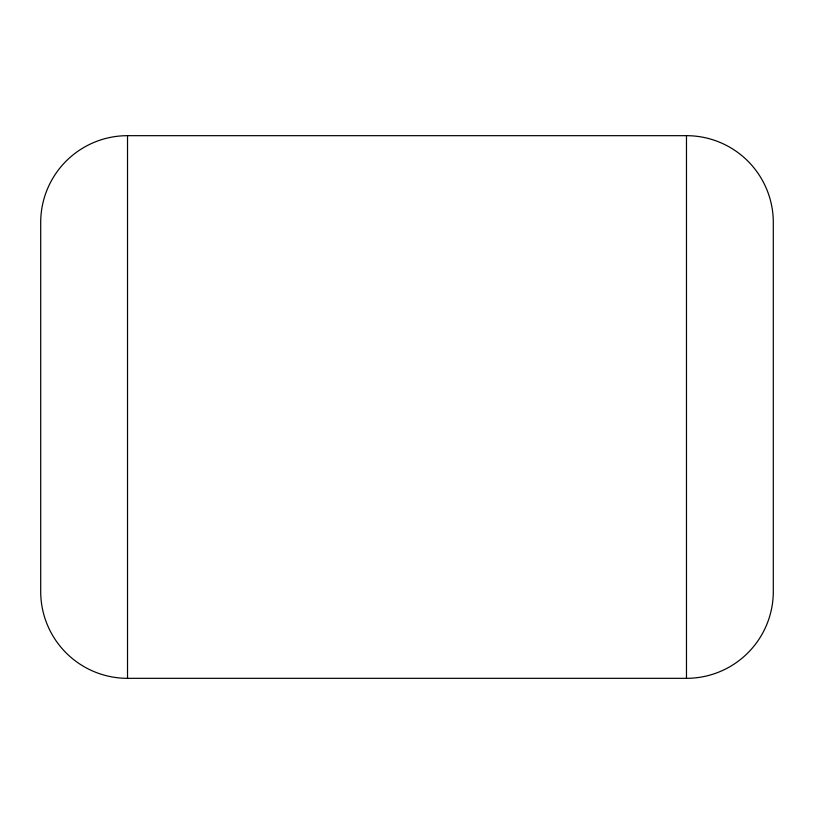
<?xml version="1.0" encoding="UTF-8"?>
<svg xmlns="http://www.w3.org/2000/svg" width="814" height="814" viewBox="0 0 814 814"><rect width="100%" height="100%" fill="white"/><g stroke="black" fill="none" stroke-linecap="round" stroke-linejoin="round"><path stroke-width="1.22" d="M127.523 135.673L686.477 135.673A86.823 86.823 0 0 1 773.3 222.497L773.3 591.503A86.823 86.823 0 0 1 686.477 678.327L127.523 678.327A86.823 86.823 0 0 1 40.7 591.503L40.7 222.497A86.823 86.823 0 0 1 127.523 135.673L127.523 678.327M686.477 135.673L686.477 678.327"/></g></svg>
